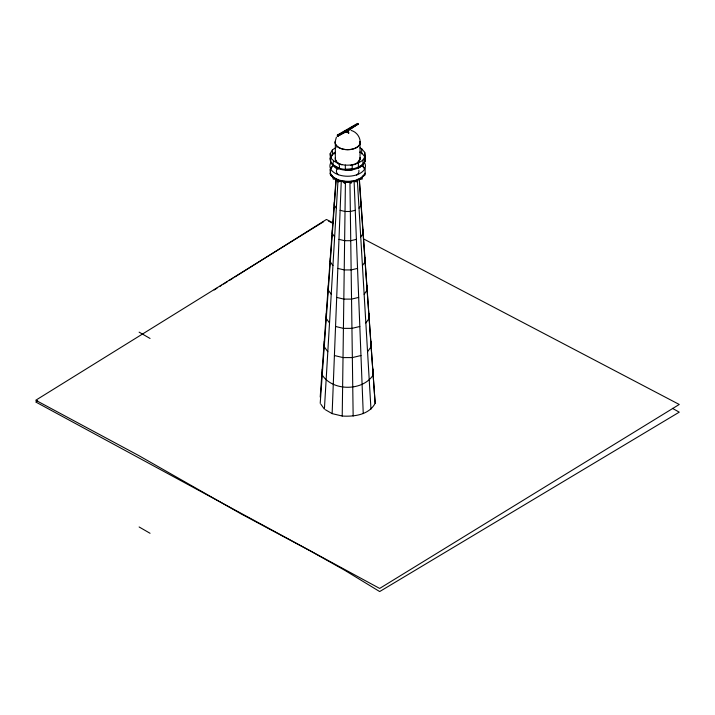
<?xml version="1.0" encoding="UTF-8"?>
<svg xmlns="http://www.w3.org/2000/svg" width="715" height="715" viewBox="0 0 715 715"><rect width="100%" height="100%" fill="white"/><g stroke="black" fill="none" stroke-linecap="round" stroke-linejoin="round"><path stroke-width="1.07" d="M359.341 178.643L375.152 403.323C368.967 414.932 354.095 416.782 342.217 416.032L345.425 182.2L341.261 181.208L338.007 181.869C338.704 177.722 330.777 178.419 330.259 173.665L330.259 169.16L332.913 165.46L330.259 169.669L330.598 171.546M342.217 416.032L332.126 413.619L341.261 181.208M338.07 179.367L324.395 409.15L320.812 404.154M320.213 403.323L336.184 179.134M320.213 397.013L336.023 178.643M330.259 173.155L332.913 176.855L337.811 180.198L344.29 181.53M336.416 137.101L335.201 141.507A12.593 7.266 0 0 0 347.687 149.721A12.593 7.266 0 0 0 360.172 141.507C359.851 136.431 356.097 131.667 351.11 130.434M347.499 131.783L346.811 132.329L347.204 131.953M346.972 132.427L347.329 131.694M332.162 155.37L330.178 158.712L330.652 162.707L330.205 153.618L332.412 149.855L336.059 147.478M330.205 153.618L330.625 157.586C337.873 167.328 353.836 167.14 362.934 160.071L365.142 156.308L364.713 152.349L361.674 148.783L359.958 147.907M332.412 154.145L335.442 152.143L332.412 154.109L330.205 157.899L330.652 161.867C337.721 171.806 354.005 171.269 362.952 164.316L365.168 160.562L364.713 152.349M364.963 159.642L365.168 161.402L362.934 165.165C353.934 172.181 338.097 172.44 330.813 162.886M348.822 133.16L348.491 132.355L346.811 131.998L347.401 130.89L352.888 127.118M337.811 179.688C346.9 182.575 359.752 182.307 365.115 173.155M362.165 166.077L362.46 165.46L365.115 169.16L365.115 173.665C361.182 181.029 351.753 182.209 344.219 181.726M359.019 208.145L361.048 205.303L361.048 202.238M360.726 236.862L363.068 233.591L363.068 230.06M362.433 265.569L365.079 261.878L365.079 257.883M364.141 294.249L367.09 290.129L367.09 285.678M365.848 323.001L369.11 318.461L369.11 313.536M367.555 351.717L371.121 346.748L371.121 341.368M333.726 154.083L335.335 153.019M358.376 167.301L362.934 164.325M37.636 400.82L35.75 402L379.674 588.436L679.25 404.467L364.015 239.141M214.143 289.986L216.976 288.208M219.809 286.429L221.695 285.24M223.581 284.052L227.352 281.683M229.247 280.503L233.019 278.126M234.904 276.946L326.46 219.451L333.378 223.08M323.636 221.677L35.75 400.248L138.71 455.544L241.027 513.844L310.247 550.89L344.853 570.347L379.674 591.555L679.25 412.153L672.466 408.363M337.328 135.072L357.464 123.445L358.045 123.775L337.766 136.181L337.328 135.072L337.9 135.403L358.045 123.775M337.328 135.564L347.874 129.469M349.796 128.369L356.508 124.49M337.48 136.02L358.045 124.267M337.766 136.181L347.982 130.89L357.902 124.187M348.491 132.355L347.687 130.97M342.199 133.294L344.988 131.98M338.231 163.422L337.811 163.61L337.811 162.868M362.934 175.97L364.766 175.47L365.115 173.665M357.554 179.688L357.366 181.869C353.192 181.199 347.66 181.056 344.29 183.371L344.219 181.217M354.238 181.315L349.984 182.334L345.381 182.334L341.135 181.315M355.257 210.308L350.341 211.488L345.023 211.488L340.117 210.308M356.401 239.355L350.743 240.705L344.621 240.705L338.973 239.355M357.536 268.402L351.145 269.93L344.228 269.93L337.829 268.402M358.68 297.404L351.548 299.111L343.826 299.111L336.694 297.404M359.824 326.487L351.95 328.364L343.423 328.364L335.55 326.487M360.959 355.525L352.343 357.589L343.021 357.589L334.406 355.525M330.259 173.665L330.598 175.47L332.439 175.97M357.491 179.438L362.165 179.099L362.46 176.855M345.336 169.303L352.209 169.053M345.336 165.049L345.336 170.143L352.209 169.893L352.209 164.808M337.873 179.438L333.199 179.099L332.913 176.855M364.999 159.231L365.168 161.402M361.674 153.037L359.958 152.161L361.674 153.037L364.713 156.594L364.9 158.355M338.83 168.025L333.673 165.397M328.382 220.962L333.19 223.536M357.902 124.562L357.464 123.445M347.687 130.729L347.982 131.131L347.401 131.131M347.401 130.89L347.964 132.659M347.57 131.551L348.723 132.221M325.361 409.713L332.126 413.619M139.121 332.144L150.052 338.454M139.121 526.973L150.052 533.283M338.365 174.755L337.266 173.647A11.279 6.515 0 0 1 337.266 168.668M362.988 166.711L364.051 168.186M336.354 208.145L334.316 205.303L334.316 202.238M334.647 236.862L332.305 233.591L332.305 230.06M332.94 265.569L330.285 261.878L330.285 257.883M331.233 294.249L328.274 290.129L328.274 285.678M329.526 323.001L326.263 318.461L326.263 313.536M327.81 351.717L324.244 346.748L324.244 341.368M348.321 132.266L348.661 133.07M348.035 132.436L348.536 133.33M359.189 179.134L375.152 403.323M357.303 179.367L370.969 409.15M354.113 181.208L363.247 413.619M353.147 416.032L349.939 182.2L351.083 183.371L351.154 181.217M373.141 369.19L373.141 375.035C362.684 391.364 332.681 391.364 322.233 375.035L322.233 369.19M365.142 156.308L365.142 161.402M362.934 160.071L362.934 165.165L358.394 168.15L358.376 163.047M361.674 148.783L361.674 153.877M360.029 159.436L360.029 141.516A12.45 7.186 0 0 1 347.687 149.641A12.45 7.186 0 0 1 335.344 141.516L335.344 159.436M338.83 163.78C342.449 174.29 330.124 166.345 333.673 161.143M337.9 135.403L337.9 135.895M332.412 149.855L332.412 154.949M330.625 157.586L330.625 162.671M364.355 162.43A17.768 10.26 0 0 1 347.687 176.239A17.768 10.26 0 0 1 331.009 162.43M360.029 157.559A12.45 7.186 0 0 1 353.433 164.87M352.45 165.138A12.45 7.186 0 0 1 350.377 165.514M341.94 164.87A12.45 7.186 0 0 1 335.344 157.559M358.867 170.304A11.279 6.515 0 0 1 356.633 175.121M359.502 160.133A11.923 6.882 0 0 1 357.143 163.422M336.676 161.867A11.923 6.882 0 0 1 335.862 160.133M359.502 159.391A11.923 6.882 0 0 1 357.143 162.68"/></g></svg>
